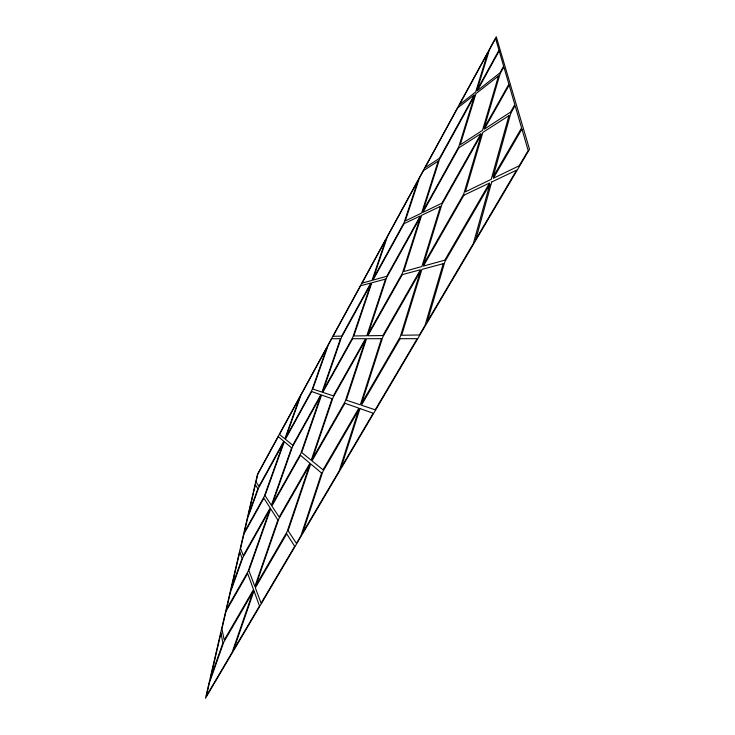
<?xml version="1.0" encoding="UTF-8"?>
<svg xmlns="http://www.w3.org/2000/svg" width="735" height="735" viewBox="0 0 735 735"><rect width="100%" height="100%" fill="white"/><g stroke="black" fill="none" stroke-linecap="round" stroke-linejoin="round"><path stroke-width="1.1" d="M209.447 682.778L206.397 695.962L232.122 652.358L253.07 591.721L223.716 642.225L209.447 682.778M220.95 633.175L210.55 678.028L222.907 642.941L220.95 633.175M226.031 611.263L221.933 628.93L224.221 640.001L253.511 589.562L247.631 573.475L226.031 611.263M230.404 592.364L226.499 609.241L248.062 571.499L269.809 509.722L242.881 557.497L230.404 592.364M239.775 551.948L231.295 588.514L242.1 558.334L239.775 551.948M243.946 533.95L240.584 548.466L243.285 555.688L270.168 507.968L263.874 498.137L243.946 533.95M247.557 518.359L244.332 532.287L264.223 496.52L283.489 442.709L258.619 487.884L247.557 518.359M255.339 484.797L248.292 515.171L257.884 488.775L255.339 484.797M257.81 474.112L256.01 481.884L258.959 486.377L283.784 441.266L278.271 436.627L257.81 474.112M257.48 474.323L205.488 698.25L529.512 149.297L496.263 36.75L257.48 474.323M491.706 181.986L475.793 239.353L516.622 170.143L491.706 181.986M510.788 113.199L493.093 176.97L521.593 127.899L515.116 105.629L510.788 113.199M489.832 184.329L473.395 243.414L427.283 321.572L444.877 261.688L489.832 184.329M508.951 115.634L491.228 179.322L465.402 191.826L482.858 132.41L508.951 115.634M500.085 73.785L484.108 128.156L508.877 84.185L503.879 66.986L500.085 73.785M443.223 263.7L425.069 325.311L419.363 334.995L401.65 335.252L421.908 269.387L443.223 263.7M481.241 134.597L463.767 193.948L423.351 264.673L441.873 204.449L481.241 134.597M498.495 76.036L482.5 130.352L460.202 144.85L475.949 93.639L498.495 76.036M420.438 271.224L400.18 336.979L361.629 403.377L382.77 337.108L420.438 271.224M440.421 206.37L421.89 266.52L403.68 271.582L421.633 215.309L440.421 206.37M474.525 95.679L458.759 146.844L422.928 211.257L439.502 159.293L474.525 95.679M487.682 52.984L475.655 92.004L459.403 104.793L487.682 52.984M489.446 49.75L477.079 89.955L498.982 50.155L495.592 38.496L489.446 49.75M358.662 410.029L339.248 470.777L302.728 532.682L322.748 471.824L358.662 410.029M381.456 338.697L360.325 404.847L346.323 400.189L366.544 338.706L381.456 338.697M420.328 217.073L402.367 273.273L367.996 334.287L386.665 277.545L420.328 217.073M438.207 161.121L421.624 213.031L405.288 220.941L419.382 178.109L423.489 170.594L438.207 161.121M359.966 408.559L341.141 467.57L373.205 413.226L359.966 408.559M321.59 473.064L300.973 535.659L296.425 543.367L288.102 530.707L310.666 463.877L321.59 473.064M365.368 340.176L345.147 401.558L312.292 459.072L333.102 397.433L365.368 340.176M385.489 279.107L366.82 335.766L353.857 335.959L371.809 282.764L385.489 279.107M417.82 180.975L404.112 222.567L373.104 278.923L387.299 236.89L417.82 180.975M309.619 465.053L287.073 531.763L255.771 585.666L278.785 518.983L309.619 465.053M332.036 398.719L311.236 460.257L301.727 452.521L321.562 395.026L332.036 398.719M370.743 284.215L352.782 337.337L322.996 390.882L341.444 337.429L370.743 284.215M385.82 239.601L372.039 280.375L362.043 283.159L385.82 239.601M277.848 519.985L254.861 586.539L248.899 570.645L270.664 508.758L277.848 519.985M320.598 396.238L300.771 453.642L272.235 504.293L292.475 446.77L320.598 396.238M340.47 338.716L322.031 392.095L312.788 389.017L328.242 345.082L331.715 338.716L340.47 338.716M253.979 590.857L233.647 649.768L259.492 605.962L253.979 590.857M291.593 447.835L271.38 505.267L265.023 495.592L284.298 441.698L291.593 447.835M326.919 347.517L311.897 390.166L285.694 437.794L301.001 394.98L326.919 347.517M299.742 397.286L284.886 438.813L279.475 434.422L299.742 397.286M360.628 285.75L333.056 336.262L341.628 336.143L370.853 283.012L360.628 285.75M457.721 107.87L425.069 167.69L439.456 158.337L474.378 94.861L457.721 107.87M311.658 391.534L285.4 439.236L292.76 445.226L320.837 394.768L311.658 391.534M404.075 223.651L372.994 280.108L386.748 276.286L420.328 215.925L404.075 223.651M499.194 50.88L477.236 90.763L499.864 72.958L503.64 66.178L499.194 50.88M352.625 338.716L322.766 392.343L333.322 395.862L365.506 338.706L352.625 338.716M458.87 147.836L422.937 212.397L441.808 203.255L481.067 133.568L458.87 147.836M300.477 455.305L271.886 506.038L279.144 517.082L309.913 463.243L300.477 455.305M402.321 274.614L367.867 335.757L382.871 335.537L420.438 269.782L402.321 274.614M509.144 85.104L484.301 129.176L510.503 112.143L514.812 104.59L509.144 85.104M344.945 403.267L312.007 460.882L323.023 469.849L358.845 408.164L344.945 403.267M463.895 195.207L423.369 266.107L444.794 260.153L489.602 182.987L463.895 195.207M286.714 533.84L255.339 587.816L261.109 603.214L294.689 546.307L286.714 533.84M400.125 338.697L361.455 405.224L375.217 409.808L417.177 338.688L400.125 338.697M521.942 129.084L493.341 178.302L519.195 165.779L528.18 150.546L521.942 129.084"/></g></svg>
